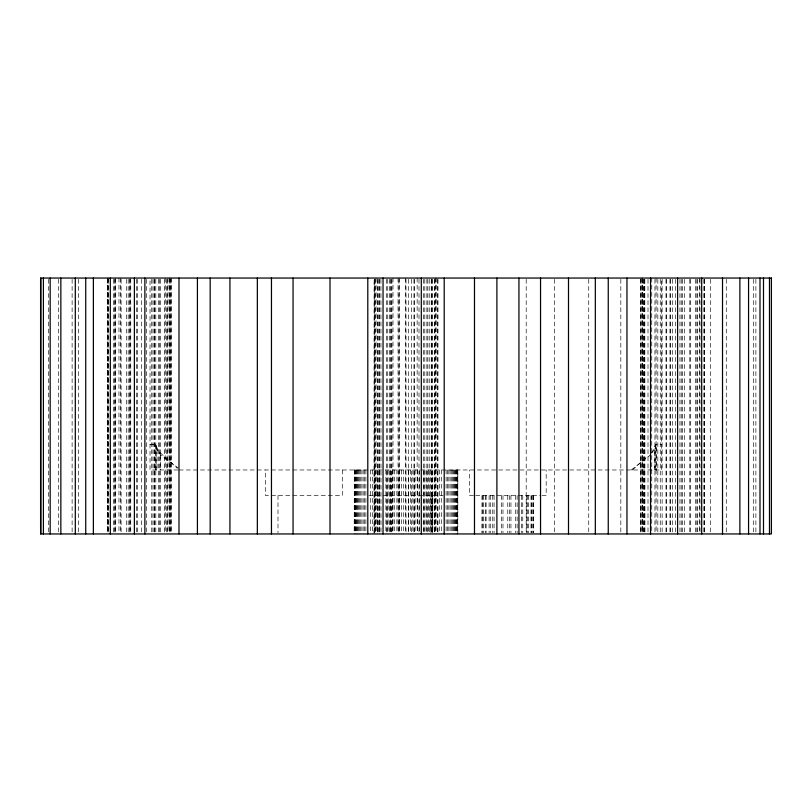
<?xml version="1.0" encoding="UTF-8"?>
<svg xmlns="http://www.w3.org/2000/svg" width="812" height="812" viewBox="0 0 812 812"><rect width="100%" height="100%" fill="white"/><g stroke="black" fill="none" stroke-linecap="round" stroke-linejoin="round"><path stroke-width="0.61" stroke-dasharray="4.06 3.04" d="M654.614 469.975L654.614 449.909L656.269 444.387L656.269 469.975M651.752 453.208L655.69 444.387L661.658 444.387M632.467 469.975L648.159 455.765M651.843 452.416L654.614 449.909M631.259 469.975L650.31 455.065M150.027 444.387L156.219 444.387L156.219 469.975M177.97 469.975L150.027 469.975L150.027 279.318M179.198 469.975L661.658 469.975L661.658 278.049M368.922 495.564L443.078 495.564M473.508 495.564L469.549 495.564L469.549 469.975M475.751 495.564L539.868 495.564M542.061 495.564L546.171 495.564L546.171 469.975M156.219 446.174L160.421 454.964L178.031 467.834M155.417 469.975L155.417 444.387L157.071 449.929L177.351 468.301M755.881 279.318L755.881 532.682M753.597 279.318L753.597 532.682M726.273 279.318L726.273 532.682M710.419 279.318L710.419 532.682M704.613 279.318L704.572 532.682M704.187 279.318L704.187 532.682M703.943 279.318L703.943 532.682M700.005 279.318L700.005 532.682M699.294 278.049L699.294 532.682M697.295 279.318L697.295 532.682M696.869 279.318L696.858 532.682M695.498 279.318L695.498 532.682M690.352 279.318L690.464 532.682M689.794 279.318L689.794 532.682M684.425 279.318L684.425 532.682M682.537 279.318L682.537 532.682M681.248 279.318L681.248 532.682M679.948 279.318L679.948 532.682M675.33 279.318L675.33 532.682M672.427 279.318L672.427 532.682M670.641 279.318L670.641 532.682M669.971 279.318L669.971 532.682M666.662 279.318L666.662 532.682M666.002 279.318L666.002 532.682M662.125 279.318L662.135 532.682M660.257 279.318L660.257 532.682M657.832 279.318L657.832 532.682M656.086 278.049L656.086 532.682M655.69 444.387L655.69 469.975M654.949 279.318L654.949 532.682M651.752 278.049L651.752 532.682M648.006 279.318L648.006 532.682M644.819 279.318L644.951 532.682M644.616 279.318L644.616 532.682M643.997 279.318L643.997 532.682M643.703 279.318L643.703 532.682M642.668 279.318L642.668 532.682M642.515 278.049L642.515 532.682M642.231 278.049L642.231 532.682M641.104 279.318L641.104 532.682M641.023 278.049L640.922 532.682M640.698 279.318L640.668 532.682M620.825 279.318L620.825 532.682M588.741 279.318L588.741 532.682M554.657 279.318L554.657 532.682M533.626 495.564L533.626 532.713M533.423 495.564L533.423 532.713M532.256 495.564L532.256 532.713M531.677 495.564L531.677 532.713M531.007 495.564L531.007 532.713M528.49 495.564L528.49 532.713M527.485 495.564L527.485 532.713M526.409 495.564L526.409 532.713M526.196 279.318L526.196 532.682M522.766 495.564L522.766 532.713M521.436 495.564L521.436 532.713M517.142 495.564L517.142 532.713M515.63 495.564L515.63 532.713M510.951 495.564L510.951 532.713M509.357 495.564L509.357 532.713M507.764 495.564L507.764 532.713M502.983 495.564L502.983 532.713M501.42 495.564L501.42 532.713M494.082 495.564L494.082 532.713M492.752 495.564L492.752 532.713M490.265 495.564L490.265 532.713M489.108 495.564L489.108 532.713M486.104 495.564L486.104 532.713M485.261 495.564L485.261 532.713M483.262 495.564L483.262 532.713M482.775 495.564L482.775 532.713M481.993 495.564L481.892 532.713M457.501 469.975L457.501 533.951M457.197 469.975L457.197 533.951M456.791 469.975L456.791 533.951M456.293 469.975L456.293 533.951M455.684 469.975L455.684 533.951M454.994 469.975L454.994 533.951M454.192 469.975L454.192 533.951M453.309 469.975L453.309 533.951M452.325 469.975L452.325 533.951M451.249 469.975L451.249 533.951M450.092 469.975L450.092 533.951M448.843 469.975L448.843 533.951M447.513 469.975L447.513 533.951M446.103 469.975L446.103 533.951M441.403 469.975L441.403 533.951M439.698 469.975L439.698 533.951M437.962 279.318L437.922 533.951M437.739 279.318L437.729 532.682M436.217 278.049L436.085 533.951M435.486 278.049L435.486 532.682M434.948 279.318L434.948 532.682M434.643 279.318L434.643 532.682M434.187 469.975L434.187 533.951M432.705 495.564L432.705 532.713M432.644 279.318L432.644 532.682M432.238 469.975L432.238 533.951M431.872 279.318L431.872 532.682M431.487 279.318L431.487 532.682M430.989 495.564L430.989 532.713M430.238 469.975L430.238 533.951M429.781 279.318L429.761 532.682M428.188 469.975L428.188 533.951M427.904 279.318L427.904 532.682M426.899 279.318L426.899 532.682M426.097 469.975L426.097 533.951M424.808 279.318L424.808 532.682M423.965 469.975L423.965 533.951M423.691 279.318L423.691 532.682M419.591 469.975L419.591 532.692M419.002 279.318L419.002 532.682M417.368 469.975L417.368 533.951M417.145 278.049L417.155 532.682M415.125 469.975L415.125 533.951M414.607 279.318L414.607 532.682M413.947 279.318L413.947 532.682M412.861 469.975L412.861 533.951M411.329 279.318L411.329 532.682M410.578 469.975L410.578 533.951M408.68 279.318L408.68 532.682M408.294 469.975L408.294 533.951M406 279.318L406 533.951M405.34 278.049L405.34 532.682M403.706 469.975L403.706 533.951M401.422 469.975L401.422 533.951M399.352 278.049L399.342 532.682M399.139 469.975L399.139 533.951M398.895 279.318L398.895 532.682M398.053 278.049L398.053 532.682M396.875 469.975L396.875 533.951M394.632 469.975L394.632 533.951M392.998 278.049L392.998 532.682M392.399 469.975L392.399 533.951M391.892 279.318L391.892 532.682M391.171 279.318L391.171 532.682M390.592 279.318L390.694 532.682M390.207 469.975L390.207 533.951M389.435 279.318L389.435 532.682M388.034 469.975L388.034 533.951M387.75 279.318L387.74 532.682M386.654 279.318L386.654 532.682M385.903 469.975L385.903 533.951M380.929 279.318L381.001 532.713M379.762 469.975L379.762 533.951M379.356 279.318L379.295 532.713M378.991 279.318L378.991 532.682M377.976 279.318L377.976 532.682M377.813 469.975L377.813 533.951M377.357 279.318L377.357 532.682M376.017 278.049L376.027 532.682M375.915 469.975L375.915 533.951M375.388 279.318L375.388 532.682M374.708 279.318L374.708 532.682M374.352 279.318L374.352 532.682M374.19 532.682L374.19 279.318L374.078 533.951M372.302 469.975L372.302 533.951M370.597 469.975L370.597 533.951M365.897 469.975L365.897 533.951M364.486 469.975L364.486 533.951M363.157 469.975L363.157 533.951M361.908 469.975L361.908 533.951M360.741 469.975L360.741 533.951M359.675 469.975L359.675 533.951M358.691 469.975L358.691 533.951M357.798 469.975L357.798 533.951M357.006 469.975L357.006 533.951M356.306 469.975L356.306 533.951M355.707 469.975L355.707 533.951M355.199 469.975L355.199 533.951M354.803 469.975L354.803 532.692M354.499 469.975L354.499 533.951M354.296 469.975L354.194 533.951M342.288 469.975L342.288 495.564L265.524 495.564L265.524 469.975M277.988 495.564L277.988 532.713M171.332 278.049L171.302 532.682M170.896 279.318L170.885 532.682M170.327 278.049L170.327 532.682M169.769 279.318L169.769 532.682M169.332 278.049L169.332 532.682M168.003 278.049L168.003 532.682M167.384 279.318L167.384 532.682M166.704 279.318L166.714 532.682M165.222 278.049L165.222 532.682M164.42 279.318L164.42 532.682M160.421 454.964L160.421 469.975M160.248 279.318L160.248 532.682M159.741 279.318L159.741 532.682M158.695 279.318L158.695 532.682M157.071 449.929L157.071 469.975M155.813 279.318L155.813 532.682M154.757 279.318L154.757 532.682M154.168 279.318L154.168 532.682M152.971 279.318L152.971 532.682M151.742 279.318L151.742 532.682M146.647 279.318L146.647 532.682M141.359 279.318L141.359 532.682M137.34 279.318L137.34 532.682M136.68 279.318L136.68 532.682M130.752 279.318L130.752 532.682M130.103 278.049L130.103 532.682M129.463 279.318L129.463 532.682M128.194 279.318L128.194 532.682M126.337 279.318L126.337 532.682M121.089 279.318L121.089 532.682M120.552 278.049L120.552 532.682M118.958 278.049L118.958 532.682M115.578 279.318L115.578 532.682M115.131 278.049L115.131 532.682M114.705 279.318L114.705 532.682M113.477 279.318L113.477 532.682M108.544 278.049L108.544 532.682M108.067 279.318L108.067 532.682M107.925 279.318L107.925 532.682M107.539 278.049L107.539 532.682M107.468 278.049L107.377 532.682M78.632 279.318L78.632 532.682M72.116 279.318L72.116 532.682M58.403 279.318L58.403 532.682M48.507 279.318L48.507 532.682M457.806 533.951L457.806 469.975L457.704 533.951"/><path stroke-width="1.22" d="M769.482 278.049L769.482 533.951M763.493 278.049L763.493 533.951M760.002 278.049L760.002 533.951M748.562 278.049L748.562 533.951M739.884 278.049L739.884 533.951M722.518 278.049L722.518 533.951M701.68 278.049L701.68 533.951M677.604 278.049L677.604 533.951M650.554 278.049L650.554 533.951M626.966 278.049L626.966 533.951M608.249 278.049L608.249 533.951M595.328 278.049L595.328 533.951M568.501 278.049L568.501 533.951M540.538 278.049L540.538 533.951M518.939 278.049L518.939 533.951M496.893 278.049L496.893 533.951M474.482 278.049L474.482 533.951M444.205 278.049L444.205 533.951M421.306 278.049L421.306 533.951M383.051 278.049L383.051 533.951M367.795 278.049L367.795 533.951M330.007 278.049L330.007 533.951M293.061 278.049L293.061 533.951M271.462 278.049L271.462 533.951M257.343 278.049L257.343 533.951M229.928 278.049L229.928 533.951M210.166 278.049L210.166 533.951M197.417 278.049L197.417 533.951M178.985 278.049L178.985 533.951M144.871 278.049L144.871 533.951M134.396 278.049L134.396 533.951M110.32 278.049L110.32 533.951M93.38 278.049L93.38 533.951M85.727 278.049L85.727 533.951M75.303 278.049L75.303 533.951M60.849 278.049L60.849 533.951M50.171 278.049L50.171 533.951M43.401 278.049L43.401 533.951M40.844 278.049L40.844 533.951M771.4 278.049L40.6 278.049L40.6 533.951L771.4 533.951L771.4 278.049"/></g></svg>
